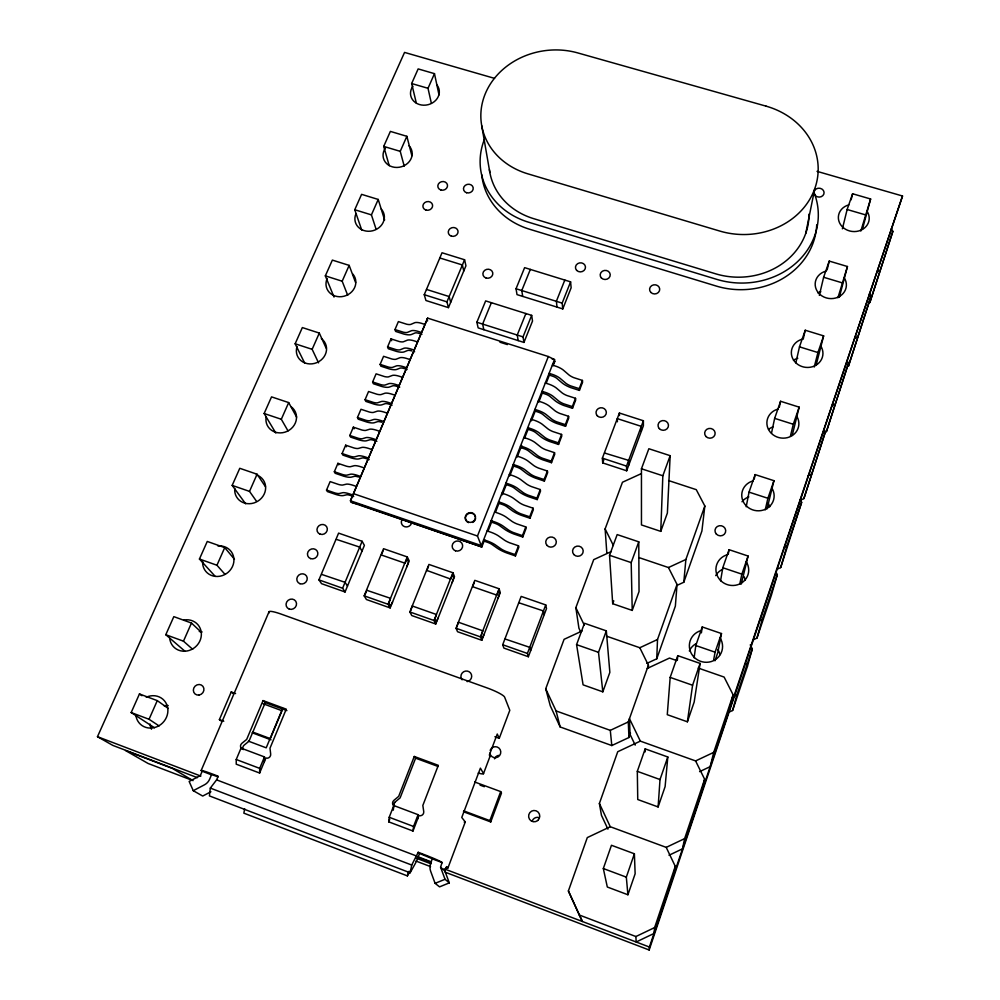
<?xml version="1.0" encoding="UTF-8"?>
<svg xmlns="http://www.w3.org/2000/svg" width="1000" height="1000" viewBox="0 0 1000 1000"><rect width="100%" height="100%" fill="white"/><g stroke="black" fill="none" stroke-linecap="round" stroke-linejoin="round"><path stroke-width="1.5" d="M264.387 761.612L264.475 756.925L241.038 748.112L236.225 759.513L236.225 764.188L259.625 773.037L265.9 758.012A3.575 3.362 -50.8 0 0 270.688 754.112L270 748.175L286.262 709.163L263.05 700.588L246.675 739.425L241.887 743.3A3.562 3.337 -49.9 0 0 242.537 749.225M643.4 420.75L643.388 425.763L626.663 470.788L602.688 462.912L602.375 458.175L619.4 413.025L643.4 420.75L626.538 466.1L626.663 470.788M645.138 751.9L645.175 748.863L667.8 756.988L665.113 786.6L658.112 806.95L637.75 799.525L637.312 771.338L645.175 748.863M259.625 773.037L259.7 768.375L264.475 756.925M648.35 668.225L648.413 665.2L639.8 647.738L606.487 636.15M660.763 531.375L662.837 475.775L670.163 455.675L648.85 448.738L641.45 468.775L641.462 524.938L660.763 531.375L667.375 513.038L670.163 455.675M646.912 663.375L656.762 658.787L657.513 639.5L677.038 584.438L668.45 567.537L639.012 557.6M658.112 806.95L660.013 779.55L667.8 756.988M677.038 584.438L675.362 606.125L656.762 658.787M670.175 677.4L667.275 714.675L687.387 721.8L694.175 702.05L700.1 663.425L677.775 655.662L670.175 677.4L692.575 685.238L687.387 721.8M445.125 872.163L649.163 950L649.4 947.038L902.525 196L817.025 171.35M676.875 585.45L683.8 582.25L685.875 559.487L704.837 506.012L696.263 489.65L668.612 480.575M677.35 660.212L677.775 655.662M394.738 806.462A3.613 3.475 -58.8 0 1 393.888 800.362L398.675 796.388L414.263 756.462L438.312 765.337L422.837 805.45L423.738 811.575A3.625 3.5 -61.6 0 1 418.938 815.562L412.987 831.025L388.725 821.85L389.212 817.275L393.8 805.55L418.088 814.688L417.512 819.275M393.3 810.163L393.8 805.55M675.275 866.338L654.625 927.575L653.962 933.475L636.175 942L635.887 936.538L579.288 915L568.387 890.95L587.3 837.588L610.275 826.725L666.213 847.375L675.275 866.338L673.6 875.225M202.162 771.287L200.325 775.612L189.15 781.462L193.263 790.688L204.462 784.812A10.688 9.912 -52.1 0 0 209.65 779.175L211.488 774.837L201.737 771.025A17.375 0.938 21.7 0 1 213.113 774.287L218.15 776.213L216.6 779.862L210.325 788.088L209.412 795.9L410.125 872.788L415.138 863.8A11.037 1.688 -69.5 0 0 418.113 857.237L419.55 853.462L418.2 852.3L411.737 865.05L410.125 872.788M704.837 506.012L701.9 531.038L683.8 582.25M412.987 831.025L413.55 826.462L418.088 814.688M694.125 657.825L695.8 645.525L702.25 626.95L721.488 633.55L717.8 652.537L714.975 660.775M701.388 632.875L702.25 626.95M720.575 580.8L722.8 567.737L729.062 549.688L748.088 556.038L741.263 584.075M728.263 554.188L729.062 549.688M244.662 808.725L243.863 813.162L407.375 875.888L410.887 870.062M713.675 659.762L715.088 652.188L721.488 633.55M746.2 506.763L749.038 492.137L755.138 474.588L773.95 480.688L767.038 508.85M754.237 479.1L755.138 474.588M805.738 233.4L814.788 188.6M635.212 745.113L630.05 734.375L629.462 718.637L640.337 741.125L695.6 760.925L704.638 779.262L684.625 838.625L682.5 848.838L669.025 855.238M771.538 433L774.65 418.363L780.575 401.287L799.175 407.15L792.2 435.425M739.737 584.188L741.875 574.15L748.088 556.038M779.275 407.287L780.575 401.287M795.85 362.863L799.475 346.85L805.238 330.238L823.637 335.875L816.062 365.412M803.2 339.162L805.238 330.238M765.225 509.888L767.9 498.288L773.95 480.688M701.562 792.262L704.638 779.262M819.338 295.363L823.625 277.262L829.237 261.087L847.45 266.512L839.338 297.2M407.375 875.888L408.425 871.45M827.125 269.9L829.237 261.087M790.462 435.9L793.3 424.275L799.175 407.15M842.387 228.825L847.138 209.513L852.613 193.775L870.625 198.988L862.487 229.037M698.238 668.062L724.112 677.062L733.125 694.8L713.713 752.387L710.2 766.637L699.6 771.637M851.112 199.8L852.613 193.775M814.237 367.013L817.925 352.537L823.637 335.875M728.725 711.688L733.125 694.8M837.938 297.738L847.45 266.512M860.825 231.05L870.625 198.988M728.388 712.463L732.6 710.487L736.838 694.9L752.325 648.875L750.25 644.875M732.6 710.487L747.438 666.375L752.325 648.875M752.8 640.037L756.95 638.1L762.25 619.4L777.325 574.625L775.95 572.038M777.325 574.625L771.413 595.125L756.95 638.1M776.575 569.475L780.675 567.575L786.975 545.938L801.65 502.35L800.175 499.663M801.65 502.35L780.675 567.575M799.837 500.462L803.875 498.6L825.413 431.737L823.95 429.125M825.413 431.737L803.875 498.6M823.763 432.825L826.425 431.6L848.487 363.212L847.025 360.662M848.487 363.212L826.425 431.6M870.962 296.438L848.4 366.262L870.962 296.438L869.388 293.775M892.862 231.35L869.837 302.538L892.862 231.35L891.3 228.775M902.525 196L649.163 950M627.913 894.762L635.138 873.775L634.388 853.787L611.462 845.275L603.325 868.538L607.312 887.013L627.913 894.762L626.325 877.138L634.388 853.787M692.575 685.238L700.1 663.425M582.05 631.013L564.087 639.325L545.712 688.8L550.288 705.825L560.163 726.963L611.8 745.55L628.938 737.513L630.487 733.125M607.925 829.15L601.45 815.3L599.388 803.475L617.737 751.725L640.337 741.125M628.938 737.513L628.3 721.925L648.413 665.2M602.825 691.838L609.85 672.387L606.325 630.862L584.462 623.275L576.575 644.65L583.088 684.85L602.825 691.838L598.5 652.325L606.325 630.862M632.225 610.425L639.038 591.55L638.763 541.838L617.175 534.587L609.538 555.275L612.7 603.713L632.225 610.425L631.2 562.612L638.763 541.838M612.7 603.713L613.763 600.825M580.913 632.375L578.938 628.275L575.85 607.675L593.7 559.65L611.375 551.525M606.812 552.875L605.125 528.9L622.463 482.25L641.2 473.688M500.688 791.6L501.488 793.05L490.737 821.938L489.862 820.638L500.688 791.6L474.712 782M419.55 853.462L432.238 858.725L430.725 863.425A10.925 10.55 -71.2 0 0 430.65 871.225L435.1 883.35L439.562 886.862L449.288 882.887L444.913 871.025L446.587 866.6L447.837 867.763A17.225 0.938 21.3 0 1 445.913 867.613M528.362 656.737L527.413 653.45L545.725 604.925L521.175 596.413L502.7 644.737L503.862 648.075L528.362 656.737L546.512 608.575L545.725 604.925M447.938 867.95L465.238 822.062M483.475 773.7L489.963 756.5M602.688 462.912L603.75 460.087M494.9 736.737L499.25 738.325L509.8 710.312L504.637 697.175A17.212 2.712 21.1 0 0 487.088 687.925L281.212 614.125A16.875 2.575 22.3 0 0 269.387 612.75M449.288 882.887L445.037 879.287L440.575 867.175L442.088 862.475A17.725 0.988 21.3 0 0 423.488 854.312L418.2 852.3M481.812 640.288L480.462 636.888L499.087 588.763L474.812 580.35L456.025 628.263L457.562 631.725L481.812 640.288L500.262 592.525L499.087 588.763M515.112 554.6L506.225 551.538A9.175 2.175 21.3 0 1 501.138 548.95L495.012 544.663A10.862 2.575 21.4 0 0 487.525 541.05L483.663 539.725L484.1 541.112L487.113 542.15A6.025 1.425 21.4 0 1 492.025 544.513L497.212 548.162A14.038 3.337 21.3 0 0 506.463 552.85L515.462 555.938L515.112 554.6L518.5 545.825L509.625 542.788A9.162 2.225 21.2 0 1 504.55 540.2L498.45 535.875A10.85 2.625 21.4 0 0 490.975 532.25L487.125 530.938M522.438 535.638L513.575 532.612A9.15 2.275 21.2 0 1 508.512 530.013L502.45 525.65A10.825 2.688 21.4 0 0 494.988 522.025L491.15 520.712L491.562 522.15L494.562 523.175A6 1.487 21.4 0 1 499.45 525.55L504.6 529.263A14 3.487 21.2 0 0 513.787 533.975L522.762 537.025L522.438 535.638L525.812 526.938L516.95 523.925A9.137 2.325 21.2 0 1 511.9 521.312L505.863 516.925A10.812 2.737 21.4 0 0 498.413 513.3L494.575 511.987M529.712 516.812L520.875 513.825A9.113 2.375 21.2 0 1 515.837 511.2L509.825 506.788A10.788 2.8 21.4 0 0 502.4 503.137L498.575 501.838L498.963 503.325L501.95 504.338A5.975 1.55 21.4 0 1 506.812 506.712L511.925 510.487A13.95 3.638 21.2 0 0 521.062 515.225L530.025 518.25L529.712 516.812L533.062 508.175L524.225 505.188A9.1 2.425 21.2 0 1 519.2 502.562L513.212 498.113A10.775 2.85 21.4 0 0 505.812 494.462L501.975 493.175M536.938 498.125L528.125 495.163A9.087 2.475 21.2 0 1 523.112 492.525L517.15 488.038A10.75 2.913 21.4 0 0 509.762 484.387L505.95 483.1L506.312 484.625L509.3 485.625A5.962 1.613 21.4 0 1 514.138 488.013L519.2 491.838A13.9 3.787 21.2 0 0 528.288 496.613L537.225 499.6L536.938 498.125L540.262 489.55L531.45 486.587A9.075 2.525 21.2 0 1 526.45 483.95L520.513 479.438A10.738 2.975 21.4 0 0 513.15 475.775L509.325 474.487M544.113 479.562L535.312 476.625A9.05 2.575 21.2 0 1 530.337 473.975L524.425 469.425A10.713 3.025 21.4 0 0 517.075 465.763L513.263 464.487L513.612 466.05L516.587 467.05A5.938 1.675 21.4 0 1 521.413 469.45L526.425 473.325A13.85 3.938 21.2 0 0 535.475 478.125L544.375 481.087L544.113 479.562L547.413 471.037L538.625 468.113A9.038 2.612 21.2 0 1 533.663 465.462L527.762 460.887A10.7 3.075 21.4 0 0 520.438 457.2L516.625 455.938M551.237 461.138L542.463 458.225A9.025 2.662 21.2 0 1 537.513 455.562L531.65 450.95A10.675 3.137 21.4 0 0 524.338 447.262L520.538 446L520.862 447.612L523.837 448.6A5.913 1.737 21.4 0 1 528.625 451.012L533.6 454.938A13.8 4.075 21.2 0 0 542.6 459.762L551.475 462.7L551.237 461.138L554.513 452.675L545.75 449.762A9.012 2.712 21.2 0 1 540.812 447.1L534.963 442.463A10.662 3.188 21.4 0 0 527.675 438.775L523.875 437.512M558.312 442.825L549.562 439.938A8.988 2.763 21.2 0 1 544.637 437.262L538.825 432.6A10.637 3.25 21.4 0 0 531.55 428.9L527.762 427.65L528.062 429.3L531.025 430.275A5.9 1.8 21.4 0 1 535.8 432.7L540.725 436.675A13.75 4.213 21.2 0 0 549.675 441.538L558.538 444.438L558.312 442.825L561.562 434.425L552.825 431.55A8.975 2.8 21.2 0 1 547.913 428.862L542.112 424.162A10.625 3.3 21.4 0 0 534.862 420.462L531.075 419.212M565.337 424.65L556.613 421.788A8.963 2.85 21.2 0 1 551.712 419.1L545.95 414.375A10.6 3.362 21.4 0 0 538.713 410.662L534.925 409.412L535.212 411.125L538.175 412.088A5.875 1.863 21.4 0 1 542.913 414.513L547.8 418.537A13.7 4.363 21.2 0 0 556.7 423.425L565.538 426.3L565.337 424.65L568.562 416.3L559.85 413.45A8.95 2.888 21.2 0 1 554.963 410.763L549.225 406A10.588 3.413 21.4 0 0 542 402.275L538.225 401.05M572.312 406.6L563.612 403.762A8.925 2.938 21.2 0 1 558.737 401.062L553.025 396.275A10.562 3.462 21.4 0 0 545.825 392.537L542.05 391.312L542.312 393.062L545.262 394.012A5.85 1.925 21.4 0 1 549.987 396.45L554.837 400.538A13.662 4.5 21.2 0 0 563.688 405.438L572.5 408.288L572.312 406.6L575.513 398.3L566.825 395.487A8.912 2.975 21.2 0 1 561.962 392.775L556.275 387.962A10.55 3.513 21.4 0 0 549.087 384.225L545.325 383M579.25 388.663L570.562 385.863A8.9 3.025 21.2 0 1 565.712 383.137L560.05 378.3A10.525 3.562 21.4 0 0 552.888 374.55L549.125 373.338L549.362 375.125L552.312 376.062A5.838 1.975 21.4 0 1 557 378.512L561.812 382.65A13.613 4.638 21.2 0 0 570.625 387.587L579.412 390.4L579.25 388.663L582.425 380.425L573.763 377.638A8.888 3.062 21.2 0 1 568.925 374.913L563.275 370.037A10.512 3.613 21.4 0 0 556.125 366.287L552.375 365.087M515.462 555.938L518.837 547.188L518.5 545.825M522.762 537.025L526.125 528.35L525.812 526.938M530.025 518.25L533.35 509.625L533.062 508.175M537.225 499.6L540.525 491.05L540.262 489.55M544.375 481.087L547.663 472.587L547.413 471.037M551.475 462.7L554.738 454.263L554.513 452.675M558.538 444.438L561.775 436.05L561.562 434.425M565.538 426.3L568.763 417.975L568.562 416.3M572.5 408.288L575.688 400.025L575.513 398.3M579.412 390.4L582.587 382.188L582.425 380.425M388.725 821.85L389.75 819.25M414.263 756.462L415.613 758.175L400.125 797.875L395.363 801.825A3.588 3.462 -59.1 0 0 394.525 806.488M484.65 539.725L481.8 546.975L351.238 502.25L350.45 500.775L427.675 318.137L548.337 356.538L554.525 359.588L554.763 361.413L553.05 365.763M488.062 531.025L492.05 520.887M495.475 512.188L499.462 502.038M502.312 494.787L506.312 484.637M509.725 475.938L513.713 465.788M517.137 457.1L521.7 445.5M524.55 438.25L528.538 428.1M531.388 420.85L535.375 410.7M538.8 402L542.788 391.863M546.213 383.162L549.625 374.462M456.788 627.137L458.387 622.225L482.812 630.825L481.2 635.75L482.238 638.4L484.137 634.275M474.387 582.25L472.638 586.712L496.912 595.15L498.65 590.675L499.562 593.587L497.975 598.45M359.375 504.613L481.8 546.975L477.475 536.013L548.337 356.538M435.737 624.012L434.025 620.5L452.95 572.762L428.925 564.438L409.837 611.962L411.75 615.538L435.737 624.012L454.5 576.65L452.95 572.762M562.775 308.913L562.163 303.125L570.588 281.85L524.612 267.65L516.038 288.75L517.013 294.613L562.775 308.913L571.138 287.787L570.588 281.85M523.95 342.438L532.513 321.062L531.663 315.363L485.65 300.9L476.863 322.25L478.15 327.887L523.95 342.438L523.025 336.887L531.663 315.363M410.662 610.862L412.25 605.975L436.413 614.487L434.812 619.388L436.138 622.125L438.1 618.05M426.763 570.775L428.537 566.35M390.163 607.913L388.075 604.275L407.3 556.938L383.537 548.7L364.15 595.837L366.425 599.525L390.163 607.913L409.212 560.925L407.3 556.938M530.337 269.413L521.775 290.538L522.712 296.4M365.012 594.763L366.388 591.425M383.162 550.612L381.362 555L405.138 563.25L406.925 558.85L408.413 561.95L406.85 566.763M345.05 591.975L342.6 588.237L362.125 541.287L338.6 533.125L318.925 579.875L321.562 583.675L345.05 591.975L364.4 545.375L362.125 541.287M448.45 307.638L465.938 265.8L464.575 259.75L442.025 252.763L424.25 294.7L425.938 300.512L448.45 307.638L446.938 301.863L464.575 259.75M282.7 708.337L266.212 747.825L248.375 741.125M263.05 700.588L265.25 702.6L248.988 741.225L244.225 745.075A3.55 3.325 -50.1 0 0 243.275 749.6M551.875 358.75L554.525 359.588L481.35 545.6L350.45 500.775L427.675 318.137M221.75 721.413L219.4 719.6L231.238 691.95L235.588 693.562M201.175 770.487L269.037 611.75M326.512 490.075L335.025 492.975A9.038 2.087 22.8 0 0 339.113 493.537L342.9 492.675A10.738 2.475 22.6 0 1 349.137 493.775L352.863 495.037L353.638 496.525L350.725 495.525A5.95 1.375 22.6 0 0 346.637 494.812L343.425 495.55A13.825 3.188 22.8 0 1 336 494.513L327.362 491.562L326.512 490.075L330.138 481.6L338.638 484.487A9.025 2.125 22.8 0 0 342.725 485.037L346.525 484.125A10.713 2.537 22.6 0 1 352.75 485.188L356.475 486.45M358.525 477.013A5.925 1.438 22.6 0 0 354.438 476.325L351.2 477.163A13.775 3.337 22.8 0 1 343.762 476.2L335.15 473.275L334.338 471.75L337.925 463.338L346.4 466.188A8.988 2.225 22.9 0 0 350.5 466.688L354.325 465.688A10.675 2.65 22.7 0 1 360.562 466.7L364.275 467.938M369.188 459.6L366.275 458.625A5.913 1.5 22.7 0 0 362.188 457.987L358.925 458.9A13.725 3.475 22.9 0 1 351.488 458.013L342.887 455.112L342.1 453.55L345.662 445.188L354.125 448.013A8.963 2.312 22.9 0 0 358.212 448.475L362.075 447.375A10.637 2.763 22.7 0 1 368.312 448.325L372.013 449.562M376.875 441.337L373.975 440.363A5.888 1.562 22.8 0 0 369.888 439.762L366.6 440.75A13.688 3.625 23 0 1 359.15 439.95L350.575 437.088L349.812 435.475L353.35 427.175L361.788 429.975A8.925 2.413 23 0 0 365.887 430.387L369.775 429.188A10.6 2.862 22.8 0 1 376.012 430.075L379.712 431.3M381.625 422.225A5.863 1.625 22.8 0 0 377.525 421.662L374.225 422.738A13.637 3.762 23 0 1 366.763 422.013L358.212 419.175L357.463 417.512L360.988 409.275L369.4 412.05A8.9 2.5 23.1 0 0 373.5 412.413L377.413 411.125A10.562 2.975 22.8 0 1 383.663 411.962L387.35 413.175M392.1 405.163L389.212 404.212A5.85 1.688 22.9 0 0 385.125 403.688L381.788 404.837A13.587 3.9 23.1 0 1 374.325 404.2L365.8 401.388L365.075 399.688L368.562 391.5L376.962 394.237A8.875 2.587 23.1 0 0 381.062 394.562L385.012 393.2A10.537 3.088 22.9 0 1 391.25 393.975L394.925 395.163M372.625 381.975L381.012 384.7A8.85 2.637 23.2 0 0 385.125 385.012L389.075 383.587A10.512 3.137 22.9 0 1 395.312 384.338L398.988 385.525L399.637 387.275L396.763 386.325A5.825 1.737 22.9 0 0 392.663 385.838L389.312 387.062A13.537 4.037 23.2 0 1 381.838 386.5L373.325 383.713L372.625 381.975L376.1 373.837L384.475 376.562A8.838 2.675 23.2 0 0 388.575 376.85L392.55 375.375A10.5 3.188 23 0 1 398.787 376.1L402.463 377.287M407.113 369.5L404.25 368.562A5.812 1.8 23 0 0 400.15 368.113L396.775 369.412A13.5 4.175 23.2 0 1 389.3 368.925L380.812 366.163L380.125 364.387L383.575 356.312L391.925 359A8.812 2.763 23.3 0 0 396.05 359.237L400.037 357.688A10.462 3.287 23 0 1 406.287 358.35L409.938 359.525M411.688 350.913A5.787 1.85 23.1 0 0 407.587 350.5L404.188 351.875A13.45 4.3 23.3 0 1 396.7 351.463L388.237 348.725L387.575 346.912L391 338.888L399.338 341.55A8.775 2.85 23.3 0 0 403.462 341.75L407.475 340.112A10.425 3.4 23.1 0 1 413.725 340.725L417.375 341.887M421.925 334.3L419.075 333.387A5.763 1.913 23.1 0 0 414.975 333L411.562 334.45A13.4 4.438 23.4 0 1 404.062 334.125L395.625 331.413L394.988 329.562L398.387 321.587L406.7 324.225A8.75 2.938 23.4 0 0 410.825 324.387L414.862 322.663A10.388 3.5 23.2 0 1 421.112 323.212L424.75 324.363M159.062 725.913L149.05 719.275L157.275 700.625L139.45 693.962L131.175 712.55L154.475 727.75M192.662 649.287L183.475 641.175L191.475 623.05L173.825 616.638L165.787 634.712L184.963 651.263M224.913 574.25L216.95 565.25L224.725 547.612L207.262 541.45L199.438 559.025L214.95 576.087M256.413 501.138L249.513 491.388L257.075 474.237L239.775 468.3L232.175 485.4L245.65 503.825M288.012 430.913L281.312 419.275L288.675 402.587L271.537 396.875L264.137 413.512L275.812 433.062M318.562 362.875L312.15 349.325L319.312 333.075L302.35 327.575L295.15 343.787L304.575 362.875M347.688 295.275L342.175 281.212L349.162 265.387L332.362 260.1L325.337 275.875L334.038 297.062M376.125 229.325L371.425 214.875L378.225 199.45L361.587 194.35L354.75 209.737L361.725 230.05M404.212 166.112L400.238 151.35L406.863 136.312L390.375 131.4L383.713 146.4L389.225 165.65M431.362 103.312L428.013 88.3L434.475 73.65L418.15 68.913L411.65 83.537L416.325 103.1M197.375 777.663L112.85 745.413L97.475 736.688L404.55 52.413L494.538 78.362M553.438 363.812L554.763 361.413M393.35 804.513L394.812 802.3M210.925 791.75L202.712 796.05L193.263 790.688M635.887 936.538L654.625 927.575M666.213 847.375L684.625 838.625M695.6 760.925L713.713 752.387M545.712 688.8L556.075 710.925L610.288 730.362L628.3 721.925M734.087 696.188L736.838 694.9M647.262 668.425L669.488 658.062L676.675 660.562M759.55 620.662L762.25 619.4M639.8 647.738L657.513 639.5M784.312 547.175L786.975 545.938M808.312 475.475L811.137 474.175M668.45 567.537L685.875 559.487M831.8 405.812L834.575 404.538M854.663 337.95L857.4 336.712M876.95 271.837L879.65 270.613M435.1 883.35L445.037 879.287M351.238 502.25L358.013 504.212M847.138 209.513L865.2 214.775M411.65 83.537L428.013 88.3M823.625 277.262L841.875 282.738M383.713 146.4L400.238 151.35M354.75 209.737L371.425 214.875M799.475 346.85L817.925 352.537M516.038 288.75L562.163 303.125M426.488 289.425L449.162 296.562L450.65 302.362M424.25 294.7L446.938 301.863M476.863 322.25L523.025 336.887M325.337 275.875L342.175 281.212M774.65 418.363L793.3 424.275M499.938 342.212L507.388 344.588M421.35 332.438L417.713 331.275A10.412 3.45 23.1 0 0 411.463 330.7L407.425 332.388A8.762 2.9 23.4 0 1 403.312 332.2L394.988 329.562M387.575 346.912L395.925 349.588A8.787 2.812 23.3 0 0 400.037 349.812L404.05 348.212A10.438 3.35 23.1 0 1 410.3 348.837L413.95 350.012L414.55 351.838M406.5 367.7L402.837 366.525A10.475 3.25 23 0 0 396.587 365.838L392.6 367.35A8.825 2.725 23.2 0 1 388.5 367.088L380.125 364.387M295.15 343.787L312.15 349.325M749.038 492.137L767.9 498.288M641.45 468.775L662.837 475.775M602.375 458.175L626.538 466.1M391.438 403.462L387.75 402.262A10.55 3.038 22.9 0 0 381.512 401.463L377.587 402.788A8.888 2.55 23.1 0 1 373.475 402.438L365.075 399.688M383.825 421.525L380.138 420.312A10.588 2.925 22.8 0 0 373.888 419.45L370 420.688A8.912 2.462 23 0 1 365.887 420.3L357.463 417.512M376.163 439.712L372.463 438.488A10.625 2.812 22.8 0 0 366.225 437.562L362.35 438.713A8.95 2.362 23 0 1 358.263 438.288L349.812 435.475M264.137 413.512L281.312 419.275M722.8 567.737L741.875 574.15M368.45 458.025L364.738 456.788A10.662 2.712 22.7 0 0 358.5 455.812L354.663 456.863A8.975 2.275 22.9 0 1 350.562 456.388L342.1 453.55M609.538 555.275L631.2 562.612M360.688 476.475L356.962 475.213A10.7 2.6 22.6 0 0 350.725 474.175L346.912 475.138A9.012 2.175 22.8 0 1 342.825 474.613L334.338 471.75M353.713 493.75L477.475 536.013M232.175 485.4L249.513 491.388M695.8 645.525L715.088 652.188M426.562 570.337L450.788 579.113L452.537 574.675L453.75 577.688L452.175 582.525M576.575 644.65L598.5 652.325M318.925 579.875L342.6 588.237M364.15 595.837L388.075 604.275M409.837 611.962L434.025 620.5M456.025 628.263L480.462 636.888M502.7 644.737L527.413 653.45M199.438 559.025L216.95 565.25M637.312 771.338L660.013 779.55M165.787 634.712L183.475 641.175M265.25 702.6L286.887 710.6M415.613 758.175L438.113 766.488M263.137 703.75L281.988 710.725L270.338 738.625L252.875 732.1M480.05 785.125L484.338 786.712M219.4 719.6L223.762 721.225M463.787 810.9L489.862 820.638M252.175 732.788L271.012 739.825M463.462 811.75L490.737 821.938M603.325 868.538L626.325 877.138M131.175 712.55L149.05 719.275M236.225 759.513L259.7 768.375M389.212 817.275L413.55 826.462M218.15 776.85L210.85 774.362L211.488 774.837M432.438 858.913L442.287 862.65M216.6 779.862L416.75 856.087M417.55 856.625L431.337 861.875M417.475 857.188L431.175 862.412M97.475 736.688L200.863 776.087M416.388 858.238L430.95 863.787M444.062 868.775L649.4 947.038M415.975 861.05L430.55 866.612M191.588 780.088L148.1 763.475L125.5 750.55L172.387 768.438L193.038 780.638M210.325 788.088L411.737 865.05M139.45 693.962L141.988 695.738M157.275 700.625L168.312 708.487M231.238 691.95L233.512 693.913M440.575 867.175L444.913 871.025M191.475 623.05L201.6 632.55M224.725 547.612L234.462 559.25M321.7 574.425L345.062 582.325L347.488 586.112M257.075 474.237L265.5 486.75M336.438 539.388L359.712 547.112L362 551.163M366.838 590.312L390.5 598.312L388.913 603.2L390.525 606.025L392.562 601.987M288.675 402.587L296.663 417.15M337.925 463.338L338.725 464.875M746.025 663.625L747.438 666.375M605.125 528.9L613.387 545.5M345.662 445.188L346.45 446.775M575.85 607.675L584.263 625.087M579.288 915L582.388 921.5L568.387 890.95M599.388 803.475L610.275 826.725M353.35 427.175L354.113 428.8M499.25 738.325L497.262 734.025L489.35 755.025L489.925 756.137A16.887 2.075 21.2 0 1 489.6 756.712M319.312 333.075L326.2 348.288M349.162 265.387L355.588 282.55M391 338.888L391.65 340.725M505.163 639.025L529.712 647.337L530.65 650.662M378.225 199.45L384.625 220M427.013 319L427.575 320.9M519 602.825L543.45 610.95L544.263 614.55M406.863 136.312L411.887 155.762M440 258.637L439.825 257.962L462.388 264.975L463.762 270.988M556.075 710.925L560.163 726.963M483.85 329.7L482.612 324.075L491.375 302.7L491.5 303.35M434.475 73.65L439.012 94.913M481.725 125.738L489.85 172.475M518.2 340.613L517.225 335.05L525.887 313.538L525.988 314.188M557.025 307.113L556.362 301.312L564.812 280.062L564.875 280.738M610.288 730.362L611.8 745.55M604.55 453.025L628.663 460.387L628.763 465.112M617.4 421.788L617.288 418.625L641.312 426.375L641.312 431.35M619.4 413.025L619.487 415.55M291.288 406.875A15.55 14.188 -26.4 0 1 294.288 425.025A15.55 14.188 -26.4 0 1 275.65 432.262A15.55 14.188 -26.4 0 1 266.225 416.613M321.337 338.587A15.312 13.85 -22.5 0 1 324.137 356.662A15.312 13.85 -22.5 0 1 305.062 363A15.312 13.85 -22.5 0 1 297.025 346.662M352.75 273.975A15.088 13.525 -19.2 0 1 351.925 291.6A15.088 13.525 -19.2 0 1 332.875 295.075A15.088 13.525 -19.2 0 1 327.137 278.637M381.262 209.062A14.887 13.188 -16.6 0 1 380.562 226.225A14.887 13.188 -16.6 0 1 361.75 229.662A14.887 13.188 -16.6 0 1 355.988 213.688M409.075 145.787A14.688 12.875 -14.4 0 1 407.788 163.175A14.688 12.875 -14.4 0 1 388.263 164.938A14.688 12.875 -14.4 0 1 385.525 147.912M437.05 85.075A14.512 12.55 -12.7 0 1 434.3 101.638A14.512 12.55 -12.7 0 1 415.363 102.537A14.512 12.55 -12.7 0 1 412.912 86.213M490.15 750.325A5.55 5.463 -51.6 0 1 498.888 747.987A5.55 5.463 -51.6 0 1 497.962 756.988A5.55 5.463 -51.6 0 1 489.862 753.175M494.513 758.838A5.387 5.312 -54.8 0 1 498.65 755.387M771.625 487.688A16.238 15.225 10.8 0 1 765.362 509.288A16.238 15.225 10.8 0 1 742.938 500.962A16.238 15.225 10.8 0 1 753.213 480.85M742 501.763A15.775 14.85 11.4 0 1 748.825 496.875M768.012 503.15A15.775 14.85 11.4 0 1 769.762 506.763M797.062 416.788A16.025 14.8 9.1 0 1 789.412 437.013A16.025 14.8 9.1 0 1 767.913 428.225A16.025 14.8 9.1 0 1 778.138 409.05M768.55 429.4A15.588 14.45 9.6 0 1 773.125 426.825M820.713 345.938A15.825 14.4 7.9 0 1 814.188 366.1A15.825 14.4 7.9 0 1 792.487 358.075A15.825 14.4 7.9 0 1 802.387 339.162M793.487 360.225A15.4 14.062 8.3 0 1 797.8 358.263M844.137 277.65A15.637 14 7 0 1 837.788 297.288A15.637 14 7 0 1 816.325 289.538A15.637 14 7 0 1 826.012 271.112M817.938 292.925A15.213 13.688 7.4 0 1 820.85 291.775M411.375 523.587A5.263 4.963 -24.2 0 1 404.6 526.663A5.263 4.963 -24.2 0 1 401.7 520.262M532.25 820.95A5.513 5.412 -82 0 1 539.212 817.675M866.963 211.137A15.45 13.625 6.4 0 1 860.863 230.225A15.45 13.625 6.4 0 1 839.6 222.938A15.45 13.625 6.4 0 1 848.763 204.887M146.25 697.225A16.825 15.438 -47.5 0 1 167.338 706.312A16.825 15.438 -47.5 0 1 154.65 727.537A16.825 15.438 -47.5 0 1 135.787 714.7M151.488 729.212A16.35 15.05 -48.1 0 1 150.05 724.038M164.137 705.763A16.35 15.05 -48.1 0 1 168.2 705.575M183.925 620.013A16.45 15.15 -42 0 1 201.3 632.675A16.45 15.15 -42 0 1 187.037 650.987A16.45 15.15 -42 0 1 169.7 638.288M199.275 631.562A15.987 14.763 -42.6 0 1 201.975 631.775M217.938 545.962A16.113 14.837 -36.4 0 1 233.95 560.112A16.113 14.837 -36.4 0 1 217.65 576.475A16.113 14.837 -36.4 0 1 202.638 561.312M256.337 474.8A15.825 14.512 -31.1 0 1 264.925 492.25A15.825 14.512 -31.1 0 1 247.05 503.612A15.825 14.512 -31.1 0 1 234.762 488.512M462.1 679.812A5.45 5.3 -34 0 1 463.7 671.737A5.45 5.3 -34 0 1 471.413 674.5A5.45 5.3 -34 0 1 467.137 681.612M720.075 637.875A16.675 16.125 18.9 0 1 713.425 660.725A16.675 16.125 18.9 0 1 690.512 651.762A16.675 16.125 18.9 0 1 701.275 630.513M746.213 561.737A16.45 15.675 13.6 0 1 739.75 583.95A16.45 15.675 13.6 0 1 717.087 575.312A16.45 15.675 13.6 0 1 727.6 554.65M689.325 650.938A16.2 15.688 20.3 0 1 695.675 643.925M717.85 649.488A16.2 15.688 20.3 0 1 719.925 654.638M715.725 575.625A15.987 15.263 14.5 0 1 722.588 569.35M743.962 576.525A15.987 15.263 14.5 0 1 745.35 580.325M814.1 192.638A77.013 68.463 1.5 0 1 795.987 263.087A77.013 68.463 1.5 0 1 716.8 279.375L528.575 222.213A74.912 66.087 -7.6 0 1 484.45 139.288M816.725 224.812A76.35 67.987 1.5 0 1 716.15 286.025L529.538 229.225A74.287 65.638 -7.6 0 1 481.737 174.7M808.988 214.137A70.825 62.975 1.3 0 1 715.65 273.812L533.675 218.663A68.963 60.85 -7.5 0 1 489.412 169.625M475.575 518.375A5.15 4.888 -18.3 0 1 472.562 522.438M468.638 522.65A5.15 4.888 -18.3 0 1 467.262 514.3A5.15 4.888 -18.3 0 1 475.538 517.1M478.2 773.088A16.938 1.9 21.2 0 0 483.425 773.363L480.4 768.15L461.763 817.475L465.175 821.8A17.075 1.412 21.3 0 1 464.212 822.125M766.062 106.15L577.788 52.925A72.65 63.425 -7.6 0 0 485.275 93.763A72.65 63.425 -7.6 0 0 527.825 173.825L719.75 231.05A74.725 65.775 0.9 0 0 814.513 189.387A74.725 65.775 0.9 0 0 766.062 106.15M815.337 195.6A5.05 4.45 4.4 0 0 823.863 194.037A5.05 4.45 4.4 0 0 817.913 188.275A5.05 4.45 4.4 0 0 815.337 195.6M705.975 436.512A5.25 4.9 4.6 0 0 714.887 434.888A5.25 4.9 4.6 0 0 708.838 428.488A5.25 4.9 4.6 0 0 705.975 436.512M455.513 550.825A5.288 5.038 -21.1 0 0 462.6 545.1A5.288 5.038 -21.1 0 0 454.113 542.188A5.288 5.038 -21.1 0 0 455.513 550.825M310.637 558.612A5.3 4.95 -32.2 0 0 317.825 552.9A5.3 4.95 -32.2 0 0 309.513 550A5.3 4.95 -32.2 0 0 310.637 558.612M440.9 190.012A4.888 4.325 -12.9 0 0 447.475 184.988A4.888 4.325 -12.9 0 0 439.625 182.625A4.888 4.325 -12.9 0 0 440.9 190.012M466.6 192.738A4.9 4.338 -11.7 0 0 473.175 187.7A4.9 4.338 -11.7 0 0 465.288 185.338A4.9 4.338 -11.7 0 0 466.6 192.738M320.163 534.2A5.263 4.913 -30.1 0 0 327.3 528.538A5.263 4.913 -30.1 0 0 319.012 525.675A5.263 4.913 -30.1 0 0 320.163 534.2M425.962 210.075A4.913 4.363 -13.8 0 0 432.575 205.025A4.913 4.363 -13.8 0 0 424.712 202.638A4.913 4.363 -13.8 0 0 425.962 210.075M299.988 583.713A5.337 4.988 -34.5 0 0 307.213 577.962A5.337 4.988 -34.5 0 0 298.875 575.025A5.337 4.988 -34.5 0 0 299.988 583.713M597.25 415.737A5.188 4.838 -4.4 0 0 606.062 414.125A5.188 4.838 -4.4 0 0 600.25 407.812A5.188 4.838 -4.4 0 0 597.25 415.737M601.375 277.962A5.038 4.562 -4.9 0 0 609.95 276.4A5.038 4.562 -4.9 0 0 604.288 270.475A5.038 4.562 -4.9 0 0 601.375 277.962M486.087 278.025A5 4.513 -11.5 0 0 492.762 272.825A5 4.513 -11.5 0 0 484.712 270.325A5 4.513 -11.5 0 0 486.087 278.025M659.312 428.625A5.225 4.875 0.8 0 0 668.2 427.013A5.225 4.875 0.8 0 0 662.25 420.637A5.225 4.875 0.8 0 0 659.312 428.625M537.75 820.487A5.663 5.575 -79.8 0 0 536.138 810.825A5.663 5.575 -79.8 0 0 528.688 817.125A5.663 5.575 -79.8 0 0 537.75 820.487M199.188 695.025A5.513 5.1 -45.6 0 0 202.95 686.363A5.513 5.1 -45.6 0 0 193.812 688A5.513 5.1 -45.6 0 0 199.188 695.025M650.825 292.4A5.075 4.6 -1.9 0 0 659.45 290.825A5.075 4.6 -1.9 0 0 653.675 284.85A5.075 4.6 -1.9 0 0 650.825 292.4M451.375 236.15A4.95 4.425 -12.9 0 0 458.013 231.05A4.95 4.425 -12.9 0 0 450.075 228.612A4.95 4.425 -12.9 0 0 451.375 236.15M716.35 534.075A5.375 5.088 9.8 0 0 725.45 532.438A5.375 5.088 9.8 0 0 719.262 525.737A5.375 5.088 9.8 0 0 716.35 534.075M573.812 554.513A5.325 5.112 -6.1 0 0 582.888 552.875A5.325 5.112 -6.1 0 0 576.938 546.15A5.325 5.112 -6.1 0 0 573.812 554.513M546.962 545.375A5.3 5.075 -9.7 0 0 555.988 543.75A5.3 5.075 -9.7 0 0 550.112 537.062A5.3 5.075 -9.7 0 0 546.962 545.375M289.237 609.075A5.362 5.025 -36.9 0 0 296.5 603.275A5.362 5.025 -36.9 0 0 288.137 600.3A5.362 5.025 -36.9 0 0 289.237 609.075M576.638 270.363A5.025 4.537 -6.3 0 0 585.188 268.8A5.025 4.537 -6.3 0 0 579.587 262.9A5.025 4.537 -6.3 0 0 576.638 270.363M468.475 522.137A5.15 4.888 -18.3 0 0 475.375 516.587A5.15 4.888 -18.3 0 0 467.088 513.775A5.15 4.888 -18.3 0 0 468.475 522.137"/></g></svg>
